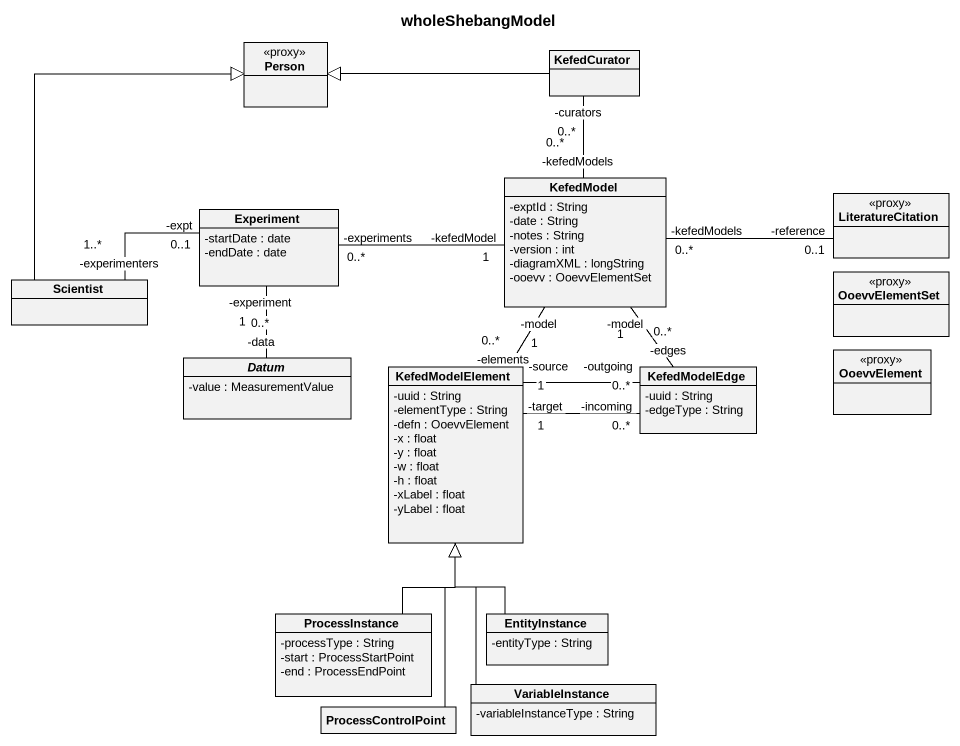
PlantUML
@startuml
title wholeShebangModel
hide circle
hide empty members
skinparam classAttributeIconSize 0
class "Person" as Person_ <<proxy>>
class KefedCurator
class KefedModel {
  -exptId : String
  -date : String
  -notes : String
  -version : int
  -diagramXML : longString
  -ooevv : OoevvElementSet
}
class Experiment {
  -startDate : date
  -endDate : date
}
class LiteratureCitation <<proxy>>
class Scientist
class OoevvElementSet <<proxy>>
abstract class Datum {
  -value : MeasurementValue
}
class KefedModelElement {
  -uuid : String
  -elementType : String
  -defn : OoevvElement
  -x : float
  -y : float
  -w : float
  -h : float
  -xLabel : float
  -yLabel : float
}
class KefedModelEdge {
  -uuid : String
  -edgeType : String
}
class OoevvElement <<proxy>>
class ProcessInstance {
  -processType : String
  -start : ProcessStartPoint
  -end : ProcessEndPoint
}
class EntityInstance {
  -entityType : String
}
class ProcessControlPoint
class VariableInstance {
  -variableInstanceType : String
}
KefedCurator -left-|> Person_
KefedModel "-kefedModels\n0..*" -up- "-curators\n0..*" KefedCurator
KefedModel "-kefedModels\n0..*" -right- "-reference\n0..1" LiteratureCitation
Experiment "-experiments\n0..*" -right- "-kefedModel\n1" KefedModel
Experiment "-experiment\n1" -- "-data\n0..*" Datum
Scientist -up-|> Person_
Scientist "-experimenters\n1..*" -right- "-expt\n0..1" Experiment
KefedModelElement "0..*\n-elements" -up- "1\n-model" KefedModel
KefedModelElement "1\n-source" -right- "0..*\n-outgoing" KefedModelEdge
KefedModelEdge "0..*\n-edges" -up- "1\n-model" KefedModel
KefedModelEdge "0..*\n-incoming" -left- "1\n-target" KefedModelElement
ProcessInstance -up-|> KefedModelElement
EntityInstance -up-|> KefedModelElement
ProcessControlPoint -up-|> KefedModelElement
VariableInstance -up-|> KefedModelElement
@enduml
